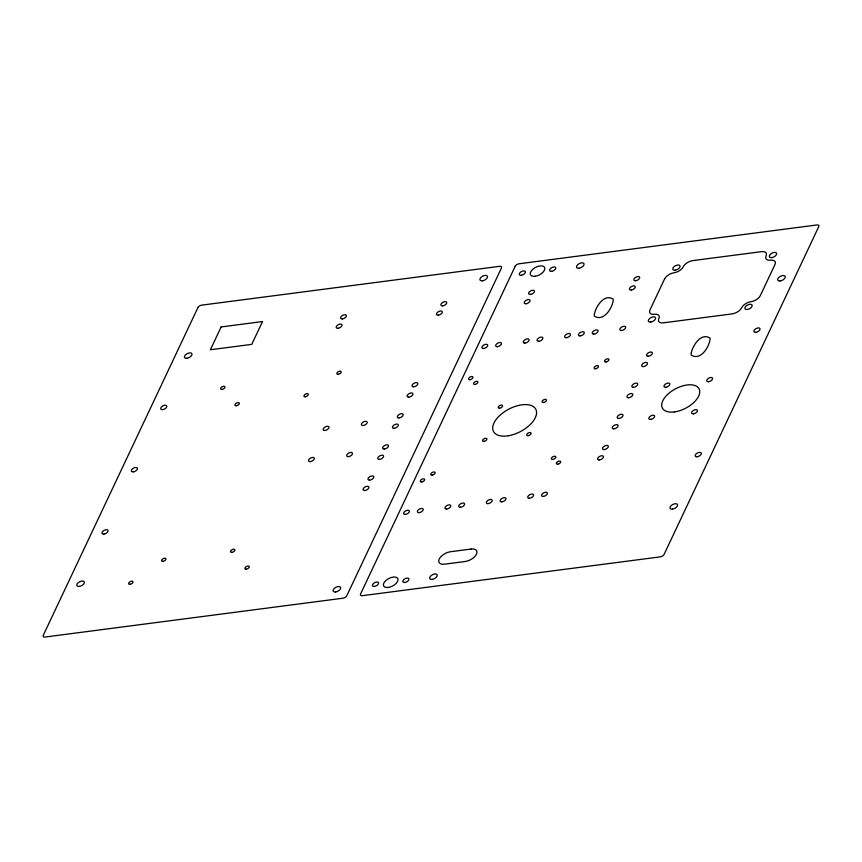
<?xml version="1.0" encoding="UTF-8"?>
<svg xmlns="http://www.w3.org/2000/svg" width="862" height="862" viewBox="0 0 862 862"><rect width="100%" height="100%" fill="white"/><g stroke="black" fill="none" stroke-linecap="round" stroke-linejoin="round"><path stroke-width="1.29" d="M594.435 314.016L594.306 316.095C603.939 322.474 613.141 306.926 613.27 299.211C604.316 293.102 595.728 306.753 594.435 314.016M691.281 352.989L691.162 355.058C700.784 361.437 709.986 345.888 710.116 338.184C701.162 332.064 692.585 345.716 691.281 352.989M555.71 457.237L555.57 457.636A2.392 1.261 -27.8 0 1 553.264 459.295L552.704 459.392A2.392 1.261 -27.8 0 1 551.432 458.164A2.392 1.261 -27.8 0 1 553.986 456.321A2.392 1.261 -27.8 0 1 555.71 457.237M197.915 307.583L43.262 635.326A3.189 1.681 -27.8 0 0 45.05 637.04L343.044 598.206A3.189 1.681 -27.8 0 0 346.783 595.771L501.425 268.028A3.189 1.681 -27.8 0 0 499.648 266.315L201.654 305.148A3.189 1.681 -27.8 0 0 197.915 307.583M221.146 326.946L210.382 349.757L251.769 344.369L262.533 321.548L221.146 326.946M515.217 266.229L360.575 593.972A3.189 1.681 -27.8 0 0 362.352 595.685L660.346 556.852A3.189 1.681 -27.8 0 0 664.085 554.417L818.738 226.674A3.189 1.681 -27.8 0 0 816.95 224.96L518.956 263.794A3.189 1.681 -27.8 0 0 515.217 266.229M664.624 278.879L649.948 309.997A7.973 4.213 -27.8 0 0 654.398 314.285A7.973 4.213 -27.8 0 1 658.848 318.574A7.973 4.213 -27.8 0 0 663.298 322.851L732.28 313.865A7.973 4.213 -27.8 0 0 741.622 307.777A7.973 4.213 -27.8 0 1 750.964 301.7A7.973 4.213 -27.8 0 0 760.316 295.612L774.992 264.494A7.973 4.213 -27.8 0 0 770.542 260.205A7.973 4.213 -27.8 0 1 766.092 255.917A7.973 4.213 -27.8 0 0 761.642 251.639L692.66 260.626A7.973 4.213 -27.8 0 0 683.318 266.714A7.973 4.213 -27.8 0 1 673.965 272.791A7.973 4.213 -27.8 0 0 664.624 278.879M471.137 549.04L450.438 551.734A9.568 5.053 -27.8 0 0 439.221 559.039A9.568 5.053 -27.8 0 0 444.566 564.179L465.264 561.485A9.568 5.053 -27.8 0 0 476.47 554.18A9.568 5.053 -27.8 0 0 471.137 549.04M557.779 464.187A2.392 1.261 -27.8 0 0 560.677 461.623A2.392 1.261 -27.8 0 0 557.089 462.086A2.392 1.261 -27.8 0 0 557.779 464.187M501.673 501.846A3.189 1.681 -27.8 0 0 505.994 498.656A3.189 1.681 -27.8 0 0 501.533 498.721A3.189 1.681 -27.8 0 0 501.673 501.846M483.41 348.485A3.189 1.681 -27.8 0 0 487.73 345.296A3.189 1.681 -27.8 0 0 483.27 345.36A3.189 1.681 -27.8 0 0 483.41 348.485M369.496 480.134A3.189 1.681 -27.8 0 0 373.817 476.955A3.189 1.681 -27.8 0 0 369.356 477.009A3.189 1.681 -27.8 0 0 369.496 480.134M530.572 294.405A3.189 1.681 -27.8 0 0 534.429 290.979A3.189 1.681 -27.8 0 0 529.645 291.604A3.189 1.681 -27.8 0 0 530.572 294.405M543.06 496.447A3.189 1.681 -27.8 0 0 547.381 493.269A3.189 1.681 -27.8 0 0 542.92 493.323A3.189 1.681 -27.8 0 0 543.06 496.447M470.005 379.657A2.392 1.261 -27.8 0 0 472.904 377.082A2.392 1.261 -27.8 0 0 469.316 377.556A2.392 1.261 -27.8 0 0 470.005 379.657M526.165 303.736A3.189 1.681 -27.8 0 0 530.022 300.321A3.189 1.681 -27.8 0 0 525.249 300.935A3.189 1.681 -27.8 0 0 526.165 303.736M497.202 346.686A3.189 1.681 -27.8 0 0 501.522 343.496A3.189 1.681 -27.8 0 0 497.062 343.561A3.189 1.681 -27.8 0 0 497.202 346.686M508.526 435.73A23.91 12.639 -27.8 0 0 535.948 409.547A23.91 12.639 -27.8 0 0 499.41 415.807A23.91 12.639 -27.8 0 0 508.526 435.73M438.424 315.169A3.189 1.681 -27.8 0 0 442.281 311.753A3.189 1.681 -27.8 0 0 437.497 312.378A3.189 1.681 -27.8 0 0 438.424 315.169M474.994 384.452A2.392 1.261 -27.8 0 0 477.882 381.888A2.392 1.261 -27.8 0 0 474.305 382.351A2.392 1.261 -27.8 0 0 474.994 384.452M222.105 389.408A2.392 1.261 -27.8 0 0 224.928 386.812A2.392 1.261 -27.8 0 0 221.308 387.361A2.392 1.261 -27.8 0 0 222.105 389.408M442.831 305.838A3.189 1.681 -27.8 0 0 446.688 302.422A3.189 1.681 -27.8 0 0 441.904 303.036A3.189 1.681 -27.8 0 0 442.831 305.838M528.137 435.633A2.392 1.261 -27.8 0 0 531.035 433.069A2.392 1.261 -27.8 0 0 527.447 433.543A2.392 1.261 -27.8 0 0 528.137 435.633M421.755 481.912A2.392 1.261 -27.8 0 0 424.643 479.347A2.392 1.261 -27.8 0 0 421.065 479.822A2.392 1.261 -27.8 0 0 421.755 481.912M432.218 475.102A2.392 1.261 -27.8 0 0 435.116 472.538A2.392 1.261 -27.8 0 0 431.528 473.001A2.392 1.261 -27.8 0 0 432.218 475.102M364.604 490.51A3.189 1.681 -27.8 0 0 368.925 487.321A3.189 1.681 -27.8 0 0 364.464 487.386A3.189 1.681 -27.8 0 0 364.604 490.51M338.13 328.25A3.189 1.681 -27.8 0 0 341.988 324.823A3.189 1.681 -27.8 0 0 337.204 325.448A3.189 1.681 -27.8 0 0 338.13 328.25M631.383 290.031A3.189 1.681 -27.8 0 0 635.24 286.604A3.189 1.681 -27.8 0 0 630.467 287.229A3.189 1.681 -27.8 0 0 631.383 290.031M393.966 428.285A3.189 1.681 -27.8 0 0 398.287 425.095A3.189 1.681 -27.8 0 0 393.826 425.149A3.189 1.681 -27.8 0 0 393.966 428.285M338.303 374.27A2.392 1.261 -27.8 0 0 341.201 371.694A2.392 1.261 -27.8 0 0 337.613 372.168A2.392 1.261 -27.8 0 0 338.303 374.27M604.025 449.576A3.189 1.681 -27.8 0 0 608.346 446.387A3.189 1.681 -27.8 0 0 603.885 446.441A3.189 1.681 -27.8 0 0 604.025 449.576M388.256 587.442A7.973 4.213 -27.8 0 0 397.899 578.887A7.973 4.213 -27.8 0 0 385.95 580.449A7.973 4.213 -27.8 0 0 388.256 587.442M342.526 318.908A3.189 1.681 -27.8 0 0 346.384 315.492A3.189 1.681 -27.8 0 0 341.611 316.106A3.189 1.681 -27.8 0 0 342.526 318.908M606.04 361.921A2.392 1.261 -27.8 0 0 608.928 359.357A2.392 1.261 -27.8 0 0 605.339 359.82A2.392 1.261 -27.8 0 0 606.04 361.921M460.286 507.244A3.189 1.681 -27.8 0 0 464.607 504.054A3.189 1.681 -27.8 0 0 460.146 504.108A3.189 1.681 -27.8 0 0 460.286 507.244M348.216 456.634A3.189 1.681 -27.8 0 0 352.536 453.444A3.189 1.681 -27.8 0 0 348.076 453.498A3.189 1.681 -27.8 0 0 348.216 456.634M618.711 418.458A3.189 1.681 -27.8 0 0 623.032 415.268A3.189 1.681 -27.8 0 0 618.571 415.333A3.189 1.681 -27.8 0 0 618.711 418.458M384.172 449.027A3.189 1.681 -27.8 0 0 388.493 445.837A3.189 1.681 -27.8 0 0 384.032 445.891A3.189 1.681 -27.8 0 0 384.172 449.027M613.819 428.823A3.189 1.681 -27.8 0 0 618.129 425.645A3.189 1.681 -27.8 0 0 613.679 425.699A3.189 1.681 -27.8 0 0 613.819 428.823M524.796 343.098A3.189 1.681 -27.8 0 0 529.117 339.908A3.189 1.681 -27.8 0 0 524.656 339.962A3.189 1.681 -27.8 0 0 524.796 343.098M599.133 459.942A3.189 1.681 -27.8 0 0 603.454 456.752A3.189 1.681 -27.8 0 0 598.993 456.817A3.189 1.681 -27.8 0 0 599.133 459.942M643.181 366.598A3.189 1.681 -27.8 0 0 647.502 363.408A3.189 1.681 -27.8 0 0 643.041 363.473A3.189 1.681 -27.8 0 0 643.181 366.598M362.902 425.516A3.189 1.681 -27.8 0 0 367.223 422.326A3.189 1.681 -27.8 0 0 362.762 422.391A3.189 1.681 -27.8 0 0 362.902 425.516M130.087 584.296A2.392 1.261 -27.8 0 0 132.985 581.731A2.392 1.261 -27.8 0 0 129.397 582.206A2.392 1.261 -27.8 0 0 130.087 584.296M635.79 280.689A3.189 1.681 -27.8 0 0 639.647 277.273A3.189 1.681 -27.8 0 0 634.874 277.887A3.189 1.681 -27.8 0 0 635.79 280.689M538.588 341.298A3.189 1.681 -27.8 0 0 542.909 338.109A3.189 1.681 -27.8 0 0 538.448 338.163A3.189 1.681 -27.8 0 0 538.588 341.298M310.008 461.612A3.189 1.681 -27.8 0 0 314.318 458.422A3.189 1.681 -27.8 0 0 309.867 458.487A3.189 1.681 -27.8 0 0 310.008 461.612M579.975 335.9A3.189 1.681 -27.8 0 0 584.296 332.71A3.189 1.681 -27.8 0 0 579.835 332.775A3.189 1.681 -27.8 0 0 579.975 335.9M566.183 337.699A3.189 1.681 -27.8 0 0 570.504 334.51A3.189 1.681 -27.8 0 0 566.043 334.575A3.189 1.681 -27.8 0 0 566.183 337.699M633.387 387.34A3.189 1.681 -27.8 0 0 637.708 384.15A3.189 1.681 -27.8 0 0 633.247 384.215A3.189 1.681 -27.8 0 0 633.387 387.34M499.648 408.2A2.392 1.261 -27.8 0 0 502.546 405.636A2.392 1.261 -27.8 0 0 498.958 406.099A2.392 1.261 -27.8 0 0 499.648 408.2M543.556 402.479A2.392 1.261 -27.8 0 0 546.454 399.914A2.392 1.261 -27.8 0 0 542.866 400.377A2.392 1.261 -27.8 0 0 543.556 402.479M621.362 330.502A3.189 1.681 -27.8 0 0 625.683 327.323A3.189 1.681 -27.8 0 0 621.222 327.377A3.189 1.681 -27.8 0 0 621.362 330.502M324.683 430.494A3.189 1.681 -27.8 0 0 329.004 427.304A3.189 1.681 -27.8 0 0 324.543 427.369A3.189 1.681 -27.8 0 0 324.683 430.494M484.11 441.376A2.392 1.261 -27.8 0 0 486.858 438.758A2.392 1.261 -27.8 0 0 483.205 439.383A2.392 1.261 -27.8 0 0 484.11 441.376M405.108 514.431A3.189 1.681 -27.8 0 0 409.418 511.241A3.189 1.681 -27.8 0 0 404.968 511.306A3.189 1.681 -27.8 0 0 405.108 514.431M379.28 459.392A3.189 1.681 -27.8 0 0 383.601 456.203A3.189 1.681 -27.8 0 0 379.14 456.267A3.189 1.681 -27.8 0 0 379.28 459.392M648.073 356.232A3.189 1.681 -27.8 0 0 652.394 353.043A3.189 1.681 -27.8 0 0 647.933 353.097A3.189 1.681 -27.8 0 0 648.073 356.232M418.9 512.631A3.189 1.681 -27.8 0 0 423.22 509.442A3.189 1.681 -27.8 0 0 418.76 509.507A3.189 1.681 -27.8 0 0 418.9 512.631M595.567 368.742A2.392 1.261 -27.8 0 0 598.465 366.167A2.392 1.261 -27.8 0 0 594.877 366.641A2.392 1.261 -27.8 0 0 595.567 368.742M408.642 397.166A3.189 1.681 -27.8 0 0 412.963 393.977A3.189 1.681 -27.8 0 0 408.502 394.042A3.189 1.681 -27.8 0 0 408.642 397.166M246.112 569.168A2.392 1.261 -27.8 0 0 249.269 566.733A2.392 1.261 -27.8 0 0 245.864 566.873A2.392 1.261 -27.8 0 0 246.112 569.168M413.544 386.79A3.189 1.681 -27.8 0 0 417.854 383.601A3.189 1.681 -27.8 0 0 413.404 383.665A3.189 1.681 -27.8 0 0 413.544 386.79M529.268 498.247A3.189 1.681 -27.8 0 0 533.589 495.057A3.189 1.681 -27.8 0 0 529.128 495.122A3.189 1.681 -27.8 0 0 529.268 498.247M487.881 503.645A3.189 1.681 -27.8 0 0 492.202 500.456A3.189 1.681 -27.8 0 0 487.741 500.52A3.189 1.681 -27.8 0 0 487.881 503.645M628.495 397.716A3.189 1.681 -27.8 0 0 632.816 394.527A3.189 1.681 -27.8 0 0 628.355 394.591A3.189 1.681 -27.8 0 0 628.495 397.716M593.778 334.1A3.189 1.681 -27.8 0 0 598.099 330.911A3.189 1.681 -27.8 0 0 593.638 330.976A3.189 1.681 -27.8 0 0 593.778 334.1M446.494 509.043A3.189 1.681 -27.8 0 0 450.815 505.854A3.189 1.681 -27.8 0 0 446.354 505.908A3.189 1.681 -27.8 0 0 446.494 509.043M398.858 417.908A3.189 1.681 -27.8 0 0 403.179 414.719A3.189 1.681 -27.8 0 0 398.718 414.784A3.189 1.681 -27.8 0 0 398.858 417.908M535.076 276.293A7.973 4.213 -27.8 0 0 544.719 267.737A7.973 4.213 -27.8 0 0 532.77 269.3A7.973 4.213 -27.8 0 0 535.076 276.293M231.975 552.327A2.392 1.261 -27.8 0 0 234.863 549.762A2.392 1.261 -27.8 0 0 231.285 550.225A2.392 1.261 -27.8 0 0 231.975 552.327M305.385 396.757A2.392 1.261 -27.8 0 0 308.273 394.193A2.392 1.261 -27.8 0 0 304.695 394.656A2.392 1.261 -27.8 0 0 305.385 396.757M236.403 405.743A2.392 1.261 -27.8 0 0 239.291 403.179A2.392 1.261 -27.8 0 0 235.714 403.642A2.392 1.261 -27.8 0 0 236.403 405.743M162.993 561.324A2.392 1.261 -27.8 0 0 165.881 558.748A2.392 1.261 -27.8 0 0 162.304 559.222A2.392 1.261 -27.8 0 0 162.993 561.324M693.533 413.825A3.189 1.681 -27.8 0 0 697.39 410.398A3.189 1.681 -27.8 0 0 692.606 411.023A3.189 1.681 -27.8 0 0 693.533 413.825M708.704 381.672A3.189 1.681 -27.8 0 0 712.562 378.246A3.189 1.681 -27.8 0 0 707.777 378.871A3.189 1.681 -27.8 0 0 708.704 381.672M665.927 387.243A3.189 1.681 -27.8 0 0 669.785 383.816A3.189 1.681 -27.8 0 0 665.011 384.441A3.189 1.681 -27.8 0 0 665.927 387.243M650.756 419.395A3.189 1.681 -27.8 0 0 654.614 415.969A3.189 1.681 -27.8 0 0 649.84 416.594A3.189 1.681 -27.8 0 0 650.756 419.395M674.343 411.939A20.72 10.947 -27.8 0 0 699.427 389.689A20.72 10.947 -27.8 0 0 668.362 393.74A20.72 10.947 -27.8 0 0 674.343 411.939M374.496 586.419A3.351 1.767 -27.8 0 0 378.547 582.82A3.351 1.767 -27.8 0 0 373.526 583.477A3.351 1.767 -27.8 0 0 374.496 586.419M404.849 582.464A3.351 1.767 -27.8 0 0 408.9 578.865A3.351 1.767 -27.8 0 0 403.879 579.523A3.351 1.767 -27.8 0 0 404.849 582.464M551.669 271.315A3.351 1.767 -27.8 0 0 555.721 267.716A3.351 1.767 -27.8 0 0 550.699 268.373A3.351 1.767 -27.8 0 0 551.669 271.315M521.316 275.269A3.351 1.767 -27.8 0 0 525.367 271.67A3.351 1.767 -27.8 0 0 520.346 272.327A3.351 1.767 -27.8 0 0 521.316 275.269M672.511 509.13A4.148 2.187 -27.8 0 0 677.521 504.679A4.148 2.187 -27.8 0 0 671.315 505.488A4.148 2.187 -27.8 0 0 672.511 509.13M697.229 456.752A3.351 1.767 -27.8 0 0 701.269 453.153A3.351 1.767 -27.8 0 0 696.259 453.811A3.351 1.767 -27.8 0 0 697.229 456.752M755.952 332.29A3.351 1.767 -27.8 0 0 760.004 328.702A3.351 1.767 -27.8 0 0 754.983 329.349A3.351 1.767 -27.8 0 0 755.952 332.29M780.175 280.947A4.148 2.187 -27.8 0 0 785.196 276.497A4.148 2.187 -27.8 0 0 778.979 277.316A4.148 2.187 -27.8 0 0 780.175 280.947M79.282 586.44A4.148 2.187 -27.8 0 0 84.293 581.99A4.148 2.187 -27.8 0 0 78.086 582.798A4.148 2.187 -27.8 0 0 79.282 586.44M103.99 534.063A3.351 1.767 -27.8 0 0 108.041 530.475A3.351 1.767 -27.8 0 0 103.031 531.121A3.351 1.767 -27.8 0 0 103.99 534.063M133.362 471.837A3.351 1.767 -27.8 0 0 137.403 468.238A3.351 1.767 -27.8 0 0 132.392 468.896A3.351 1.767 -27.8 0 0 133.362 471.837M162.724 409.601A3.351 1.767 -27.8 0 0 166.775 406.013A3.351 1.767 -27.8 0 0 161.754 406.67A3.351 1.767 -27.8 0 0 162.724 409.601M186.946 358.269A4.148 2.187 -27.8 0 0 191.957 353.819A4.148 2.187 -27.8 0 0 185.75 354.627A4.148 2.187 -27.8 0 0 186.946 358.269M432.196 579.383A4.148 2.187 -27.8 0 0 437.206 574.932A4.148 2.187 -27.8 0 0 431 575.741A4.148 2.187 -27.8 0 0 432.196 579.383M335.62 591.968A4.148 2.187 -27.8 0 0 340.641 587.518A4.148 2.187 -27.8 0 0 334.424 588.326A4.148 2.187 -27.8 0 0 335.62 591.968M579.016 268.233A4.148 2.187 -27.8 0 0 584.027 263.783A4.148 2.187 -27.8 0 0 577.82 264.591A4.148 2.187 -27.8 0 0 579.016 268.233M482.44 280.818A4.148 2.187 -27.8 0 0 487.461 276.368A4.148 2.187 -27.8 0 0 481.244 277.176A4.148 2.187 -27.8 0 0 482.44 280.818M747.3 309.48A3.987 2.101 -27.8 0 0 752.117 305.191A3.987 2.101 -27.8 0 0 746.147 305.978A3.987 2.101 -27.8 0 0 747.3 309.48M771.77 257.619A3.987 2.101 -27.8 0 0 776.587 253.342A3.987 2.101 -27.8 0 0 770.617 254.118A3.987 2.101 -27.8 0 0 771.77 257.619M675.194 270.205A3.987 2.101 -27.8 0 0 680.01 265.927A3.987 2.101 -27.8 0 0 674.041 266.703A3.987 2.101 -27.8 0 0 675.194 270.205M650.724 322.065A3.987 2.101 -27.8 0 0 655.551 317.776A3.987 2.101 -27.8 0 0 649.571 318.563A3.987 2.101 -27.8 0 0 650.724 322.065"/></g></svg>
